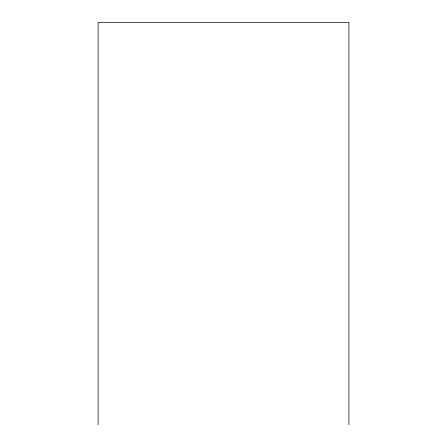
<?xml version="1.0" encoding="UTF-8"?>
<svg xmlns="http://www.w3.org/2000/svg" width="447" height="447" viewBox="0 0 447 447"><rect width="100%" height="100%" fill="white"/><g stroke="black" fill="none" stroke-linecap="round" stroke-linejoin="round"><path stroke-width="0.67" d="M348.906 424.65L348.906 22.35L98.094 22.35L98.094 424.65"/></g></svg>
